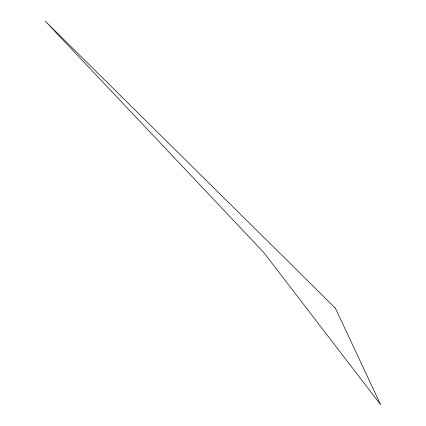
<?xml version="1.0" encoding="UTF-8"?>
<svg xmlns="http://www.w3.org/2000/svg" width="426" height="426" viewBox="0 0 426 426"><rect width="100%" height="100%" fill="white"/><g stroke="black" fill="none" stroke-linecap="round" stroke-linejoin="round"><path stroke-width="0.64" d="M335.384 308.168L45.396 21.3L263.694 252.416L380.604 404.7L335.384 308.168"/></g></svg>
